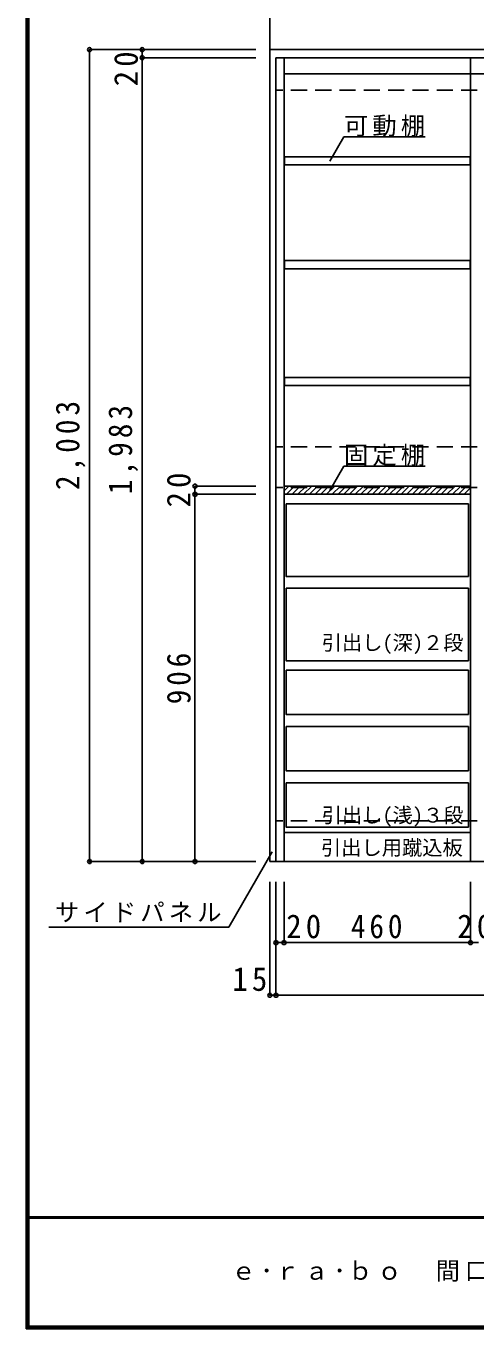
# Model space of a CAD drawing. Units: millimetres at full size, sheet at 1:20. Extents: x -3922 to 3878, y -2932 to 2722.
# Drawn here: x -3922 to -2812, y -2864 to 350 of the extents above; entities that cross this region are included whole.
import ezdxf
from ezdxf.enums import TextEntityAlignment as Align

# ---------------------------------------------------------------- set-up
doc = ezdxf.new("R2010")
doc.units = ezdxf.units.MM
doc.header["$LTSCALE"] = 20
doc.header["$PDMODE"] = 32
doc.header["$PDSIZE"] = 10
doc.linetypes.add('CHAIN1', pattern=[8, 5, -1, 1, -1])
doc.linetypes.add('DASHED2', pattern=[3, 2, -1])
for name, color, linetype in [('0-2_本体', 2, 'Continuous'), ('0-3_固定棚', 2, 'Continuous'), ('0-4_可動棚', 3, 'Continuous'), ('0-7_桟木・巾木', 2, 'Continuous'), ('0-8_引き出し', 2, 'Continuous'), ('0-A_文字', 7, 'Continuous'), ('0-B_寸法', 7, 'Continuous'), ('0-C_ハッチ', 4, 'Continuous'), ('F-1_枠', 6, 'Continuous'), ('F-A_文字', 7, 'Continuous')]:
    doc.layers.add(name, color=color, linetype=linetype)
doc.styles.add('ＭＳ ゴシック', font='')
doc.styles.get('ＭＳ ゴシック').set_extended_font_data('MS Gothic')

msp = doc.modelspace()

# ---------------------------------------------------------------- linework, layer by layer
at = {"layer": '0-2_本体'}
for p, q in [((-3320.36, 291.73), (-3320.36, -1711.27)), ((-3305.36, 291.73), (-3320.36, 291.73)), ((-3320.36, -1711.27), (-3305.36, -1711.27))]:
    msp.add_line(p, q, dxfattribs=at)
at = {"layer": '0-2_本体', "color": 3}
for p, q in [((-885.36, 291.73), (-3305.36, 291.73)), ((-3305.36, 271.73), (-3305.36, -1711.27)), ((-885.36, 271.73), (-3305.36, 271.73)), ((-3285.36, 271.73), (-3285.36, -1711.27)), ((-2825.36, -1711.27), (-2825.36, 271.73)), ((-3305.36, -1711.27), (-885.36, -1711.27))]:
    msp.add_line(p, q, dxfattribs=at)
at = {"layer": '0-3_固定棚', "color": 3}
for p, q in [((-3285.36, -785.27), (-3285.36, -805.27)), ((-2825.36, -785.27), (-3285.36, -785.27)), ((-2825.36, -805.27), (-3285.36, -805.27))]:
    msp.add_line(p, q, dxfattribs=at)
at = {"layer": '0-4_可動棚'}
for p, q in [((-3284.36, 7.23), (-3284.36, 27.23)), ((-2826.36, 27.23), (-3284.36, 27.23)), ((-2826.36, 7.23), (-3284.36, 7.23)), ((-2826.36, 27.23), (-2826.36, 7.23)), ((-3284.36, -248.77), (-3284.36, -228.77)), ((-2826.36, -228.77), (-3284.36, -228.77)), ((-2826.36, -248.77), (-3284.36, -248.77)), ((-2826.36, -228.77), (-2826.36, -248.77)), ((-3284.36, -536.77), (-3284.36, -516.77)), ((-2826.36, -516.77), (-3284.36, -516.77)), ((-2826.36, -536.77), (-3284.36, -536.77)), ((-2826.36, -516.77), (-2826.36, -536.77))]:
    msp.add_line(p, q, dxfattribs=at)
at = {"layer": '0-7_桟木・巾木', "color": 7}
msp.add_line((-2185.36, 231.73), (-3285.36, 231.73), dxfattribs=at)
at = {"layer": '0-8_引き出し'}
for p, q in [((-2830.36, -828.77), (-3280.36, -828.77)), ((-2830.36, -1007.77), (-2830.36, -828.77)), ((-2830.36, -1036.77), (-3280.36, -1036.77)), ((-2830.36, -1215.77), (-2830.36, -1036.77)), ((-2830.36, -1239.27), (-3280.36, -1239.27)), ((-2830.36, -1348.27), (-2830.36, -1239.27)), ((-2830.36, -1378.27), (-3280.36, -1378.27)), ((-2830.36, -1487.27), (-2830.36, -1378.27)), ((-2830.36, -1517.27), (-3280.36, -1517.27)), ((-2830.36, -1626.27), (-2830.36, -1517.27))]:
    msp.add_line(p, q, dxfattribs=at)
at = {"layer": '0-8_引き出し', "color": 7}
msp.add_line((-2825.36, -1639.27), (-3285.36, -1639.27), dxfattribs=at)
at = {"layer": '0-8_引き出し'}
for points in [[(-2830.36, -1007.77), (-3280.36, -1007.77), (-3280.36, -828.77)], [(-2830.36, -1215.77), (-3280.36, -1215.77), (-3280.36, -1036.77)], [(-2830.36, -1348.27), (-3280.36, -1348.27), (-3280.36, -1239.27)], [(-2830.36, -1487.27), (-3280.36, -1487.27), (-3280.36, -1378.27)], [(-2830.36, -1626.27), (-3280.36, -1626.27), (-3280.36, -1517.27)]]:
    msp.add_lwpolyline(points, dxfattribs=at)
at = {"layer": '0-A_文字', "linetype": 'CHAIN1'}
for p, q in [((-3320.36, 1822.73), (-3320.36, -1711.27)), ((3131.3, -1711.27), (-3305.36, -1711.27))]:
    msp.add_line(p, q, dxfattribs=at)
at = {"layer": '0-A_文字'}
for p, q in [((-3172.62, 16.17), (-3137.61, 76.82)), ((-2937.61, 76.82), (-3137.61, 76.82)), ((-3172.62, -796.33), (-3137.61, -735.68)), ((-2937.61, -735.68), (-3137.61, -735.68)), ((-3314.68, -1687.54), (-3421.76, -1873.01)), ((-3421.76, -1873.01), (-3865.52, -1873.01))]:
    msp.add_line(p, q, dxfattribs=at)
at = {"layer": '0-B_寸法', "color": 4}
for p, q in [((-3765.36, 291.73), (-3355.36, 291.73)), ((-3765.36, -1711.27), (-3765.36, 291.73)), ((-3635.36, 271.73), (-3635.36, 291.73)), ((-3635.36, 291.73), (-3505.36, 291.73)), ((-3635.36, 271.73), (-3355.36, 271.73)), ((-3635.36, -1711.27), (-3635.36, 271.73)), ((-3505.36, -805.27), (-3505.36, -785.27)), ((-3505.36, -785.27), (-3355.36, -785.27)), ((-3505.36, -1711.27), (-3505.36, -805.27)), ((-3505.36, -805.27), (-3355.36, -805.27)), ((-3765.36, -1711.27), (-3355.36, -1711.27)), ((-3635.36, -1711.27), (-3505.36, -1711.27)), ((-3505.36, -1711.27), (-3355.36, -1711.27)), ((-3320.36, -2041.27), (-3320.36, -1761.27)), ((-3305.36, -1911.27), (-3305.36, -1761.27)), ((-3305.36, -2041.27), (-3305.36, -1761.27)), ((-3285.36, -1911.27), (-3285.36, -1761.27)), ((-2825.36, -1911.27), (-2825.36, -1761.27)), ((-3305.36, -1911.27), (-3285.36, -1911.27)), ((-3305.36, -2041.27), (-3305.36, -1911.27)), ((-3285.36, -1911.27), (-2825.36, -1911.27)), ((-2825.36, -1911.27), (-2805.36, -1911.27)), ((-3305.36, -2041.27), (-3320.36, -2041.27)), ((-885.36, -2041.27), (-3305.36, -2041.27))]:
    msp.add_line(p, q, dxfattribs=at)
at = {"layer": '0-B_寸法', "color": 4, "linetype": 'DASHED2'}
for p, q in [((3131.3, 291.73), (-3305.36, 291.73)), ((3131.3, 191.73), (-3305.36, 191.73)), ((3131.3, -688.27), (-3305.36, -688.27)), ((3131.3, -788.27), (-3305.36, -788.27)), ((3131.3, -1611.27), (-3305.36, -1611.27))]:
    msp.add_line(p, q, dxfattribs=at)
at = {"layer": '0-B_寸法'}
for p in [(-3765.36, 291.73), (-3635.36, 291.73), (-3635.36, 271.73), (-3505.36, -785.27), (-3505.36, -805.27), (-3765.36, -1711.27), (-3635.36, -1711.27), (-3505.36, -1711.27), (-3305.36, -1911.27), (-3285.36, -1911.27), (-2825.36, -1911.27), (-3320.36, -2041.27), (-3305.36, -2041.27)]:
    msp.add_point(p, dxfattribs=at)
at = {"layer": '0-C_ハッチ'}
for p, q in [((-3285.36, -797.01), (-3273.62, -785.27)), ((-3279.48, -805.27), (-3259.48, -785.27)), ((-3265.34, -805.27), (-3245.34, -785.27)), ((-3251.2, -805.27), (-3231.2, -785.27)), ((-3237.05, -805.27), (-3217.05, -785.27)), ((-3222.91, -805.27), (-3202.91, -785.27)), ((-3208.77, -805.27), (-3188.77, -785.27)), ((-3194.63, -805.27), (-3174.63, -785.27)), ((-3180.48, -805.27), (-3160.48, -785.27)), ((-3166.34, -805.27), (-3146.34, -785.27)), ((-3152.2, -805.27), (-3132.2, -785.27)), ((-3138.06, -805.27), (-3118.06, -785.27)), ((-3123.92, -805.27), (-3103.92, -785.27)), ((-3109.77, -805.27), (-3089.77, -785.27)), ((-3095.63, -805.27), (-3075.63, -785.27)), ((-3081.49, -805.27), (-3061.49, -785.27)), ((-3067.35, -805.27), (-3047.35, -785.27)), ((-3053.21, -805.27), (-3033.21, -785.27)), ((-3039.06, -805.27), (-3019.06, -785.27)), ((-3024.92, -805.27), (-3004.92, -785.27)), ((-3010.78, -805.27), (-2990.78, -785.27)), ((-2996.64, -805.27), (-2976.64, -785.27)), ((-2982.49, -805.27), (-2962.49, -785.27)), ((-2968.35, -805.27), (-2948.35, -785.27)), ((-2954.21, -805.27), (-2934.21, -785.27)), ((-2940.07, -805.27), (-2920.07, -785.27)), ((-2925.93, -805.27), (-2905.93, -785.27)), ((-2911.78, -805.27), (-2891.78, -785.27)), ((-2897.64, -805.27), (-2877.64, -785.27)), ((-2883.5, -805.27), (-2863.5, -785.27)), ((-2869.36, -805.27), (-2849.36, -785.27)), ((-2855.22, -805.27), (-2835.22, -785.27)), ((-2841.07, -805.27), (-2825.36, -789.56)), ((-2826.93, -805.27), (-2825.36, -803.7))]:
    msp.add_line(p, q, dxfattribs=at)
at = {"layer": 'F-1_枠'}
for p, q in [((-3922.03, 2722.29), (-3922.03, -2864.37)), ((-3918.7, 2722.29), (-3918.7, -2864.37)), ((-3915.36, 2722.29), (-3915.36, -2864.37)), ((3877.97, -2587.71), (-3922.03, -2587.71)), ((3877.97, -2591.04), (-3922.03, -2591.04)), ((3877.97, -2857.71), (-3922.03, -2857.71)), ((3877.97, -2861.04), (-3922.03, -2861.04)), ((3877.97, -2864.37), (-3922.03, -2864.37))]:
    msp.add_line(p, q, dxfattribs=at)

# ---------------------------------------------------------------- texts
at = {"layer": '0-A_文字', "style": 'ＭＳ ゴシック'}
for s, p in [('引出し(深)２段', (-3192.57, -1200.77)), ('引出し(浅)３段', (-3192.57, -1626.27)), ('引出し用蹴込板', (-3194.38, -1706.38))]:
    msp.add_text(s, height=36.66, dxfattribs=at).set_placement(p, align=Align.BOTTOM_LEFT)
at = {"layer": '0-A_文字', "char_height": 43.99, "attachment_point": 7, "style": 'ＭＳ ゴシック'}
for s, insert in [('\\T1.17;可動棚', (-3137.61, 76.82)), ('\\T1.17;固定棚', (-3137.61, -735.68)), ('\\T1.17;サイドパネル', (-3850.77, -1861.06))]:
    msp.add_mtext(s, dxfattribs=dict(at, insert=insert))
at = {"layer": '0-B_寸法', "char_height": 58.65, "attachment_point": 7, "rotation": 90, "style": 'ＭＳ ゴシック'}
for s, insert in [('\\T1.27;\\W0.95;20', (-3645.36, 201.26)), ('\\T1.28;\\W0.9;2,003', (-3775.36, -794.77)), ('\\T1.28;\\W0.9;1,983', (-3645.36, -804.77)), ('\\T1.27;\\W0.95;20', (-3515.36, -837.77)), ('\\T1.27;\\W0.9;906', (-3515.36, -1323.27))]:
    msp.add_mtext(s, dxfattribs=dict(at, insert=insert))
at = {"layer": '0-B_寸法', "char_height": 58.65, "attachment_point": 7, "style": 'ＭＳ ゴシック'}
for s, insert in [('\\T1.27;\\W0.95;20', (-3279.92, -1901.27)), ('\\T1.27;\\W0.9;460', (-3120.36, -1901.27)), ('\\T1.27;\\W0.95;20', (-2857.86, -1901.27)), ('\\T1.27;\\W0.95;15', (-3412.9, -2031.27))]:
    msp.add_mtext(s, dxfattribs=dict(at, insert=insert))
at = {"layer": 'F-A_文字', "insert": (-3415.36, -2754.37), "char_height": 43.99, "attachment_point": 7, "style": 'ＭＳ ゴシック'}
msp.add_mtext('\\T1.2;ｅ･ｒａ･ｂｏ\u3000間口2,420㎜\u3000奥行450㎜\u3000設置条件:片壁ｘ床置き', dxfattribs=at)

doc.saveas('drawing.dxf')
